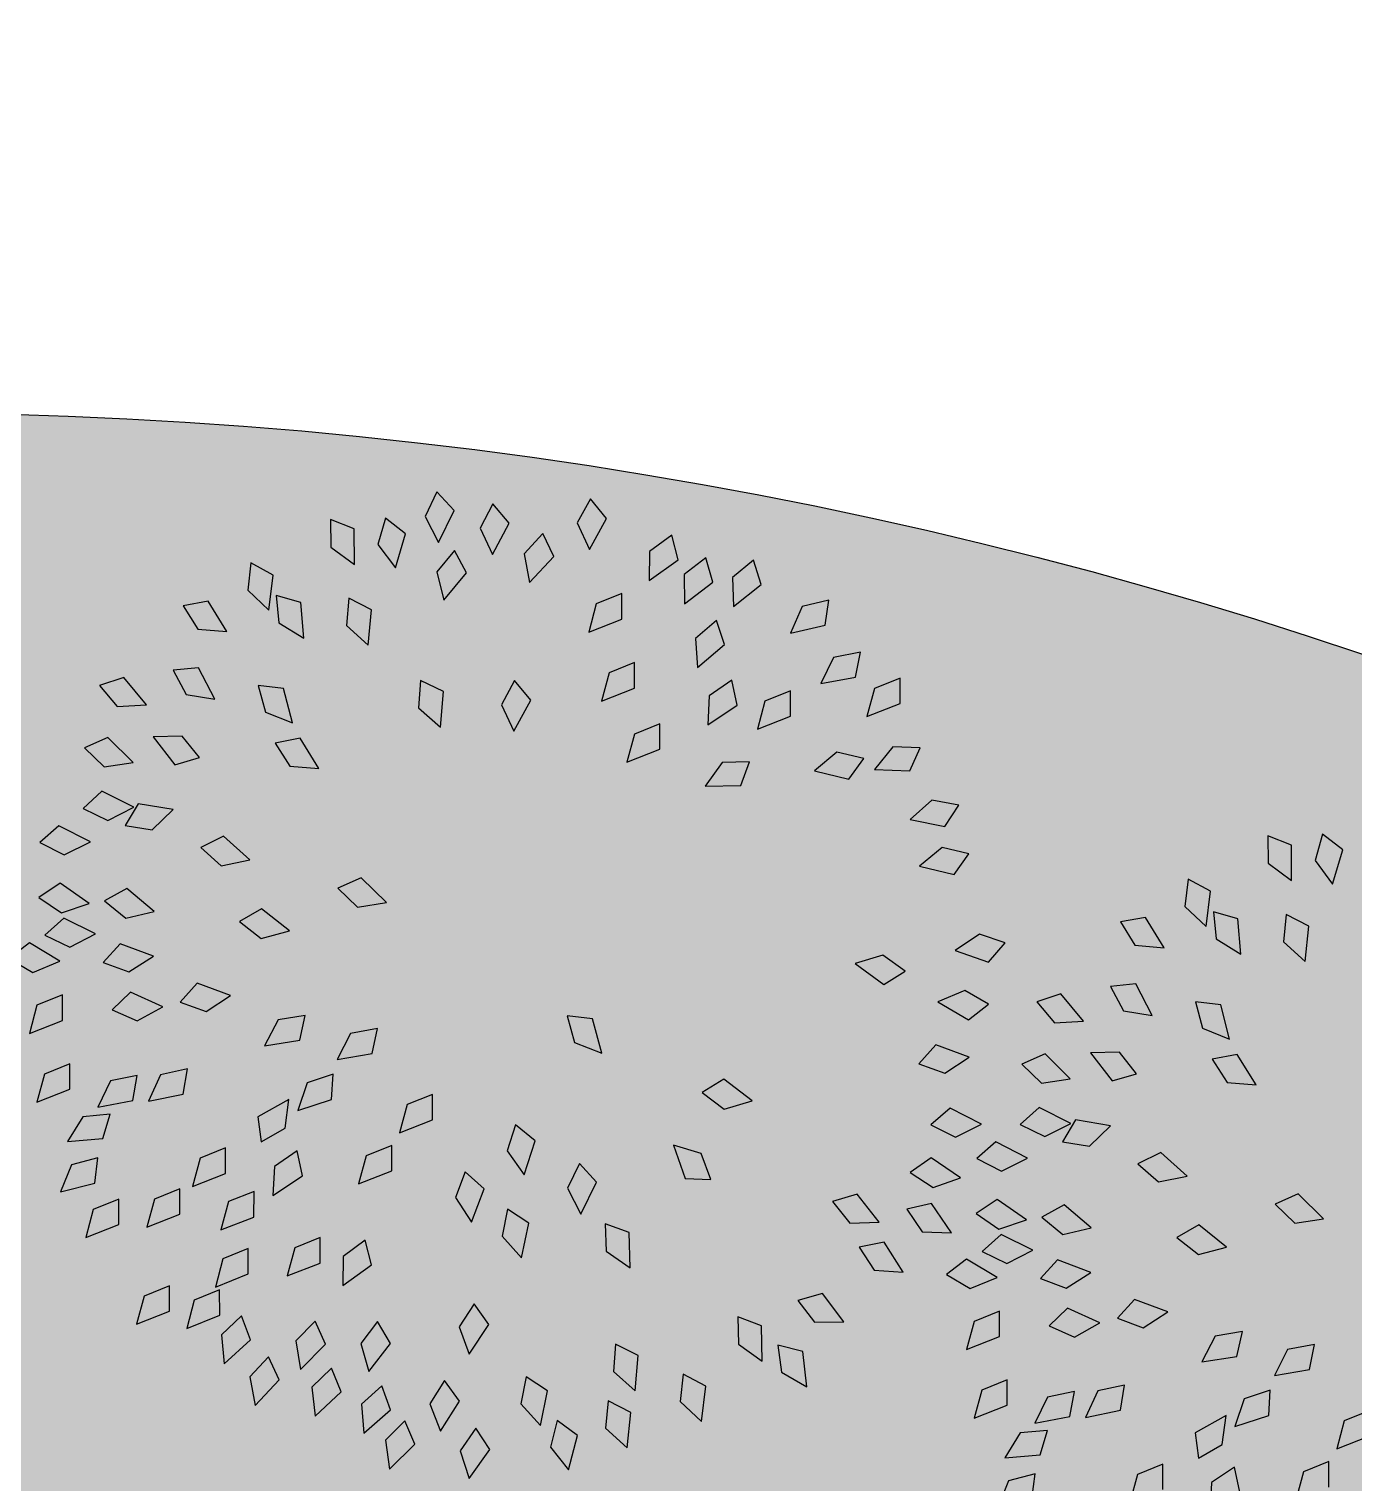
# Model space of a CAD drawing. Header units: millimetres. Extents: x 1351 to 1635, y 1399 to 1500.
# Drawn here: x 1579.207 to 1580.362, y 1476.425 to 1477.693 of the extents above; entities that cross this region are included whole.
import ezdxf

# ---------------------------------------------------------------- set-up
doc = ezdxf.new("R2010")
doc.units = ezdxf.units.MM
doc.layers.get('0').update_dxf_attribs({"color": 181})
doc.layers.add('margen', color=250, linetype='Continuous')

msp = doc.modelspace()

# ---------------------------------------------------------------- hatches: boundary and pattern name
at = {"true_color": 0x2776bb}
h = msp.add_hatch(color=152, dxfattribs=at)
h.dxf.hatch_style = 1
h.paths.add_polyline_path([(1557.6842, 1489.9553), (1615.6587, 1489.7451), (1615.8802, 1457.3756), (1557.4987, 1457.0017)])
h.paths.add_polyline_path([(1557.9493, 1489.9451), (1615.8573, 1489.9451), (1616.0815, 1457.1761), (1557.5866, 1457.0229)])
at = {"true_color": 0x5e67af}
h = msp.add_hatch(color=165, dxfattribs=at)
h.dxf.hatch_style = 1
edge = h.paths.add_edge_path(flags=17)
edge.add_arc((1579.086, 1473.3584), 3, 0, 360)
edge = h.paths.add_edge_path()
edge.add_arc((1579.086, 1473.3584), 4, 0, 360)

# ---------------------------------------------------------------- linework, layer by layer
at = {"color": 221}
for p, q in [((1579.5623, 1477.2896), (1579.552, 1477.268)), ((1579.5774, 1477.2732), (1579.5623, 1477.2896)), ((1579.6962, 1477.2834), (1579.6848, 1477.2623)), ((1579.7104, 1477.2663), (1579.6962, 1477.2834)), ((1579.5175, 1477.2665), (1579.5108, 1477.2435)), ((1579.535, 1477.2528), (1579.5175, 1477.2665)), ((1579.552, 1477.268), (1579.5637, 1477.2454)), ((1579.5637, 1477.2454), (1579.5774, 1477.2732)), ((1579.6112, 1477.2789), (1579.6, 1477.2577)), ((1579.6255, 1477.262), (1579.6112, 1477.2789)), ((1579.4903, 1477.2572), (1579.4696, 1477.2653)), ((1579.4696, 1477.2653), (1579.4699, 1477.2413)), ((1579.4904, 1477.2262), (1579.4903, 1477.2572)), ((1579.6, 1477.2577), (1579.6108, 1477.2347)), ((1579.6108, 1477.2347), (1579.6255, 1477.262)), ((1579.6848, 1477.2623), (1579.6954, 1477.2392)), ((1579.6954, 1477.2392), (1579.7104, 1477.2663)), ((1579.4699, 1477.2413), (1579.4904, 1477.2262)), ((1579.5108, 1477.2435), (1579.5261, 1477.2231)), ((1579.5261, 1477.2231), (1579.535, 1477.2528)), ((1579.6547, 1477.2532), (1579.6385, 1477.2355)), ((1579.6643, 1477.2332), (1579.6547, 1477.2532)), ((1579.7672, 1477.2517), (1579.7479, 1477.2375)), ((1579.7727, 1477.2301), (1579.7672, 1477.2517)), ((1579.5776, 1477.2383), (1579.5624, 1477.2197)), ((1579.5883, 1477.2188), (1579.5776, 1477.2383)), ((1579.6385, 1477.2355), (1579.6432, 1477.2105)), ((1579.6432, 1477.2105), (1579.6643, 1477.2332)), ((1579.7479, 1477.2375), (1579.7475, 1477.2121)), ((1579.7475, 1477.2121), (1579.7727, 1477.2301)), ((1579.7969, 1477.232), (1579.7779, 1477.2173)), ((1579.8029, 1477.2106), (1579.7969, 1477.232)), ((1579.8386, 1477.2299), (1579.8201, 1477.2148)), ((1579.8452, 1477.2087), (1579.8386, 1477.2299)), ((1579.4, 1477.2274), (1579.3974, 1477.2036)), ((1579.4196, 1477.2169), (1579.4, 1477.2274)), ((1579.4159, 1477.1862), (1579.4196, 1477.2169)), ((1579.5624, 1477.2197), (1579.5685, 1477.195)), ((1579.5685, 1477.195), (1579.5883, 1477.2188)), ((1579.7779, 1477.2173), (1579.7782, 1477.1919)), ((1579.3974, 1477.2036), (1579.4159, 1477.1862)), ((1579.7782, 1477.1919), (1579.8029, 1477.2106)), ((1579.8201, 1477.2148), (1579.821, 1477.1894)), ((1579.821, 1477.1894), (1579.8452, 1477.2087)), ((1579.3629, 1477.194), (1579.341, 1477.1901)), ((1579.3791, 1477.1676), (1579.3629, 1477.194)), ((1579.4436, 1477.1928), (1579.4223, 1477.1991)), ((1579.4223, 1477.1991), (1579.4245, 1477.1752)), ((1579.4462, 1477.1619), (1579.4436, 1477.1928)), ((1579.4856, 1477.1966), (1579.4834, 1477.1728)), ((1579.5053, 1477.1865), (1579.4856, 1477.1966)), ((1579.7014, 1477.1917), (1579.6948, 1477.1671)), ((1579.7236, 1477.2007), (1579.7014, 1477.1917)), ((1579.7236, 1477.1784), (1579.7236, 1477.2007)), ((1579.9042, 1477.1951), (1579.881, 1477.1895)), ((1579.901, 1477.1732), (1579.9042, 1477.1951)), ((1579.341, 1477.1901), (1579.3538, 1477.1698)), ((1579.5023, 1477.1557), (1579.5053, 1477.1865)), ((1579.6948, 1477.1671), (1579.7236, 1477.1784)), ((1579.881, 1477.1895), (1579.8708, 1477.1663)), ((1579.3538, 1477.1698), (1579.3791, 1477.1676)), ((1579.4245, 1477.1752), (1579.4462, 1477.1619)), ((1579.4834, 1477.1728), (1579.5023, 1477.1557)), ((1579.8061, 1477.1773), (1579.788, 1477.1616)), ((1579.8133, 1477.1563), (1579.8061, 1477.1773)), ((1579.8708, 1477.1663), (1579.901, 1477.1732)), ((1579.788, 1477.1616), (1579.7897, 1477.1362)), ((1579.7897, 1477.1362), (1579.8133, 1477.1563)), ((1579.7347, 1477.1405), (1579.7125, 1477.1315)), ((1579.7347, 1477.1182), (1579.7347, 1477.1405)), ((1579.9083, 1477.145), (1579.8971, 1477.1222)), ((1579.9319, 1477.1495), (1579.9083, 1477.145)), ((1579.9276, 1477.1277), (1579.9319, 1477.1495)), ((1579.2892, 1477.1275), (1579.2681, 1477.1206)), ((1579.309, 1477.1036), (1579.2892, 1477.1275)), ((1579.3545, 1477.1361), (1579.3324, 1477.1338)), ((1579.3324, 1477.1338), (1579.3437, 1477.1127)), ((1579.3688, 1477.1087), (1579.3545, 1477.1361)), ((1579.7125, 1477.1315), (1579.7059, 1477.1069)), ((1579.8971, 1477.1222), (1579.9276, 1477.1277)), ((1579.2681, 1477.1206), (1579.2836, 1477.1023)), ((1579.4285, 1477.1179), (1579.4065, 1477.1205)), ((1579.4065, 1477.1205), (1579.4128, 1477.0974)), ((1579.4363, 1477.0879), (1579.4285, 1477.1179)), ((1579.5481, 1477.1249), (1579.5464, 1477.101)), ((1579.568, 1477.1152), (1579.5481, 1477.1249)), ((1579.5656, 1477.0843), (1579.568, 1477.1152)), ((1579.63, 1477.125), (1579.6187, 1477.1038)), ((1579.6442, 1477.1079), (1579.63, 1477.125)), ((1579.7059, 1477.1069), (1579.7347, 1477.1182)), ((1579.8195, 1477.1252), (1579.7998, 1477.1116)), ((1579.8243, 1477.1035), (1579.8195, 1477.1252)), ((1579.8707, 1477.1159), (1579.8485, 1477.1069)), ((1579.8707, 1477.0937), (1579.8707, 1477.1159)), ((1579.9441, 1477.118), (1579.9375, 1477.0935)), ((1579.9664, 1477.127), (1579.9441, 1477.118)), ((1579.9664, 1477.1048), (1579.9664, 1477.127)), ((1579.2836, 1477.1023), (1579.309, 1477.1036)), ((1579.3437, 1477.1127), (1579.3688, 1477.1087)), ((1579.6187, 1477.1038), (1579.6294, 1477.0808)), ((1579.6294, 1477.0808), (1579.6442, 1477.1079)), ((1579.7998, 1477.1116), (1579.7987, 1477.0862)), ((1579.7987, 1477.0862), (1579.8243, 1477.1035)), ((1579.8485, 1477.1069), (1579.8419, 1477.0824)), ((1579.9375, 1477.0935), (1579.9664, 1477.1048)), ((1579.4128, 1477.0974), (1579.4363, 1477.0879)), ((1579.5464, 1477.101), (1579.5656, 1477.0843)), ((1579.8419, 1477.0824), (1579.8707, 1477.0937)), ((1579.3403, 1477.0765), (1579.3149, 1477.0758)), ((1579.3552, 1477.0578), (1579.3403, 1477.0765)), ((1579.7347, 1477.0781), (1579.7281, 1477.0536)), ((1579.7569, 1477.0871), (1579.7347, 1477.0781)), ((1579.7569, 1477.0649), (1579.7569, 1477.0871)), ((1579.2754, 1477.0752), (1579.255, 1477.0662)), ((1579.255, 1477.0662), (1579.2722, 1477.0495)), ((1579.2974, 1477.0534), (1579.2754, 1477.0752)), ((1579.3149, 1477.0758), (1579.3339, 1477.0514)), ((1579.443, 1477.0745), (1579.4212, 1477.0704)), ((1579.4212, 1477.0704), (1579.4341, 1477.0502)), ((1579.4595, 1477.0482), (1579.443, 1477.0745)), ((1579.7281, 1477.0536), (1579.7569, 1477.0649)), ((1579.96, 1477.0671), (1579.944, 1477.0474)), ((1579.984, 1477.0663), (1579.96, 1477.0671)), ((1579.9749, 1477.046), (1579.984, 1477.0663)), ((1579.2722, 1477.0495), (1579.2974, 1477.0534)), ((1579.3339, 1477.0514), (1579.3552, 1477.0578)), ((1579.8112, 1477.0535), (1579.7964, 1477.0328)), ((1579.8351, 1477.0541), (1579.8112, 1477.0535)), ((1579.8274, 1477.0333), (1579.8351, 1477.0541)), ((1579.9113, 1477.0625), (1579.8918, 1477.0462)), ((1579.9346, 1477.057), (1579.9113, 1477.0625)), ((1579.9218, 1477.0388), (1579.9346, 1477.057)), ((1579.4341, 1477.0502), (1579.4595, 1477.0482)), ((1579.8918, 1477.0462), (1579.9218, 1477.0388)), ((1579.944, 1477.0474), (1579.9749, 1477.046)), ((1579.2702, 1477.0283), (1579.2537, 1477.0134)), ((1579.2979, 1477.0144), (1579.2702, 1477.0283)), ((1579.7964, 1477.0328), (1579.8274, 1477.0333)), ((1579.2537, 1477.0134), (1579.2752, 1477.0029)), ((1579.2752, 1477.0029), (1579.2979, 1477.0144)), ((1579.3019, 1477.0174), (1579.2904, 1476.9984)), ((1579.3324, 1477.0123), (1579.3019, 1477.0174)), ((1579.994, 1477.0206), (1579.9751, 1477.0036)), ((1580.0175, 1477.0161), (1579.994, 1477.0206)), ((1580.0054, 1476.9975), (1580.0175, 1477.0161)), ((1579.3141, 1476.9946), (1579.3324, 1477.0123)), ((1579.9751, 1477.0036), (1580.0054, 1476.9975)), ((1579.2325, 1476.9983), (1579.2159, 1476.9836)), ((1579.2601, 1476.9841), (1579.2325, 1476.9983)), ((1579.2904, 1476.9984), (1579.3141, 1476.9946)), ((1579.3762, 1476.9892), (1579.3564, 1476.9793)), ((1579.3992, 1476.9684), (1579.3762, 1476.9892)), ((1580.3078, 1476.9814), (1580.2871, 1476.9895)), ((1580.2871, 1476.9895), (1580.2874, 1476.9656)), ((1580.3349, 1476.9908), (1580.3283, 1476.9678)), ((1580.3524, 1476.9771), (1580.3349, 1476.9908)), ((1579.2159, 1476.9836), (1579.2373, 1476.9729)), ((1579.2373, 1476.9729), (1579.2601, 1476.9841)), ((1579.3564, 1476.9793), (1579.3743, 1476.9634)), ((1580.003, 1476.9793), (1579.9834, 1476.9631)), ((1580.0263, 1476.9738), (1580.003, 1476.9793)), ((1580.3078, 1476.9505), (1580.3078, 1476.9814)), ((1580.3435, 1476.9474), (1580.3524, 1476.9771)), ((1579.3743, 1476.9634), (1579.3992, 1476.9684)), ((1579.9834, 1476.9631), (1580.0135, 1476.9556)), ((1580.0135, 1476.9556), (1580.0263, 1476.9738)), ((1580.2874, 1476.9656), (1580.3078, 1476.9505)), ((1580.3283, 1476.9678), (1580.3435, 1476.9474)), ((1579.4962, 1476.9529), (1579.4759, 1476.9438)), ((1579.5183, 1476.9312), (1579.4962, 1476.9529)), ((1580.2175, 1476.9517), (1580.2148, 1476.9279)), ((1580.237, 1476.9412), (1580.2175, 1476.9517)), ((1579.2337, 1476.9481), (1579.2152, 1476.9358)), ((1579.2591, 1476.9303), (1579.2337, 1476.9481)), ((1579.2919, 1476.9434), (1579.2724, 1476.9327)), ((1579.3157, 1476.9235), (1579.2919, 1476.9434)), ((1579.4759, 1476.9438), (1579.4932, 1476.9272)), ((1580.2333, 1476.9104), (1580.237, 1476.9412)), ((1579.2152, 1476.9358), (1579.2349, 1476.9222)), ((1579.2349, 1476.9222), (1579.2591, 1476.9303)), ((1579.2724, 1476.9327), (1579.2909, 1476.9175)), ((1579.4095, 1476.9259), (1579.3903, 1476.9148)), ((1579.4337, 1476.9066), (1579.4095, 1476.9259)), ((1579.4932, 1476.9272), (1579.5183, 1476.9312)), ((1580.2148, 1476.9279), (1580.2333, 1476.9104)), ((1579.237, 1476.9177), (1579.2205, 1476.9028)), ((1579.2647, 1476.9039), (1579.237, 1476.9177)), ((1579.2909, 1476.9175), (1579.3157, 1476.9235)), ((1579.3903, 1476.9148), (1579.4091, 1476.9)), ((1580.1804, 1476.9183), (1580.1585, 1476.9144)), ((1580.1585, 1476.9144), (1580.1712, 1476.8941)), ((1580.1966, 1476.8919), (1580.1804, 1476.9183)), ((1580.261, 1476.917), (1580.2397, 1476.9233)), ((1580.2397, 1476.9233), (1580.242, 1476.8995)), ((1580.2637, 1476.8862), (1580.261, 1476.917)), ((1580.303, 1476.9209), (1580.3009, 1476.897)), ((1580.3228, 1476.9107), (1580.303, 1476.9209)), ((1579.2205, 1476.9028), (1579.2421, 1476.8923)), ((1579.2421, 1476.8923), (1579.2647, 1476.9039)), ((1579.4091, 1476.9), (1579.4337, 1476.9066)), ((1580.0355, 1476.9037), (1580.0144, 1476.8895)), ((1580.0581, 1476.896), (1580.0355, 1476.9037)), ((1580.242, 1476.8995), (1580.2637, 1476.8862)), ((1580.3197, 1476.8799), (1580.3228, 1476.9107)), ((1579.207, 1476.8961), (1579.1893, 1476.8826)), ((1579.2335, 1476.8801), (1579.207, 1476.8961)), ((1579.2862, 1476.8954), (1579.2713, 1476.879)), ((1579.3151, 1476.8844), (1579.2862, 1476.8954)), ((1580.0144, 1476.8895), (1580.0436, 1476.8792)), ((1580.0436, 1476.8792), (1580.0581, 1476.896)), ((1580.1712, 1476.8941), (1580.1966, 1476.8919)), ((1580.3009, 1476.897), (1580.3197, 1476.8799)), ((1579.1893, 1476.8826), (1579.21, 1476.8704)), ((1579.21, 1476.8704), (1579.2335, 1476.8801)), ((1579.2713, 1476.879), (1579.2937, 1476.8707)), ((1579.2937, 1476.8707), (1579.3151, 1476.8844)), ((1579.9514, 1476.8855), (1579.9271, 1476.878)), ((1579.9271, 1476.878), (1579.9521, 1476.8597)), ((1579.9709, 1476.8715), (1579.9514, 1476.8855)), ((1579.3533, 1476.861), (1579.3385, 1476.8445)), ((1579.3823, 1476.8501), (1579.3533, 1476.861)), ((1579.9521, 1476.8597), (1579.9709, 1476.8715)), ((1579.2357, 1476.8507), (1579.2135, 1476.8418)), ((1579.2357, 1476.8285), (1579.2357, 1476.8507)), ((1579.2951, 1476.8532), (1579.2791, 1476.8378)), ((1579.3232, 1476.8403), (1579.2951, 1476.8532)), ((1579.361, 1476.8363), (1579.3823, 1476.8501)), ((1580.0227, 1476.8546), (1579.9993, 1476.8448)), ((1580.0435, 1476.8426), (1580.0227, 1476.8546)), ((1580.1067, 1476.8517), (1580.0856, 1476.8448)), ((1580.1264, 1476.8278), (1580.1067, 1476.8517)), ((1580.172, 1476.8604), (1580.1499, 1476.8581)), ((1580.1499, 1476.8581), (1580.1611, 1476.8369)), ((1580.1862, 1476.8329), (1580.172, 1476.8604)), ((1579.2135, 1476.8418), (1579.2069, 1476.8172)), ((1579.2791, 1476.8378), (1579.3009, 1476.828)), ((1579.3009, 1476.828), (1579.3232, 1476.8403)), ((1579.3385, 1476.8445), (1579.361, 1476.8363)), ((1579.9993, 1476.8448), (1580.0259, 1476.829)), ((1580.0259, 1476.829), (1580.0435, 1476.8426)), ((1580.0856, 1476.8448), (1580.101, 1476.8265)), ((1580.1611, 1476.8369), (1580.1862, 1476.8329)), ((1580.246, 1476.8422), (1580.2239, 1476.8448)), ((1580.2239, 1476.8448), (1580.2302, 1476.8217)), ((1580.2538, 1476.8122), (1580.246, 1476.8422)), ((1579.2069, 1476.8172), (1579.2357, 1476.8285)), ((1579.4238, 1476.829), (1579.4121, 1476.8064)), ((1579.4474, 1476.8329), (1579.4238, 1476.829)), ((1579.4427, 1476.8112), (1579.4474, 1476.8329)), ((1579.6982, 1476.8299), (1579.6761, 1476.8324)), ((1579.6761, 1476.8324), (1579.6825, 1476.8093)), ((1579.7061, 1476.7999), (1579.6982, 1476.8299)), ((1580.101, 1476.8265), (1580.1264, 1476.8278)), ((1579.4121, 1476.8064), (1579.4427, 1476.8112)), ((1579.4869, 1476.8172), (1579.4754, 1476.7945)), ((1579.5104, 1476.8214), (1579.4869, 1476.8172)), ((1579.5059, 1476.7997), (1579.5104, 1476.8214)), ((1580.2302, 1476.8217), (1580.2538, 1476.8122)), ((1579.4754, 1476.7945), (1579.5059, 1476.7997)), ((1579.6825, 1476.8093), (1579.7061, 1476.7999)), ((1579.9975, 1476.8072), (1579.9828, 1476.7906)), ((1580.0266, 1476.7965), (1579.9975, 1476.8072)), ((1580.0928, 1476.7994), (1580.0725, 1476.7904)), ((1580.1148, 1476.7776), (1580.0928, 1476.7994)), ((1580.1577, 1476.8008), (1580.1323, 1476.8001)), ((1580.1323, 1476.8001), (1580.1514, 1476.7757)), ((1580.1727, 1476.782), (1580.1577, 1476.8008)), ((1580.2605, 1476.7987), (1580.2387, 1476.7946)), ((1580.2769, 1476.7724), (1580.2605, 1476.7987)), ((1579.2423, 1476.7907), (1579.2201, 1476.7817)), ((1579.2423, 1476.7685), (1579.2423, 1476.7907)), ((1579.3447, 1476.7861), (1579.3213, 1476.781)), ((1579.341, 1476.7642), (1579.3447, 1476.7861)), ((1579.9828, 1476.7906), (1580.0054, 1476.7826)), ((1580.0054, 1476.7826), (1580.0266, 1476.7965)), ((1580.0725, 1476.7904), (1580.0897, 1476.7737)), ((1580.2387, 1476.7946), (1580.2516, 1476.7744)), ((1579.2201, 1476.7817), (1579.2135, 1476.7572)), ((1579.2776, 1476.7758), (1579.2666, 1476.7528)), ((1579.301, 1476.7805), (1579.2776, 1476.7758)), ((1579.297, 1476.7587), (1579.301, 1476.7805)), ((1579.3213, 1476.781), (1579.3107, 1476.7579)), ((1579.4491, 1476.7741), (1579.441, 1476.75)), ((1579.4718, 1476.7817), (1579.4491, 1476.7741)), ((1579.4704, 1476.7595), (1579.4718, 1476.7817)), ((1579.8127, 1476.7771), (1579.7937, 1476.7655)), ((1579.8373, 1476.7583), (1579.8127, 1476.7771)), ((1580.0897, 1476.7737), (1580.1148, 1476.7776)), ((1580.1514, 1476.7757), (1580.1727, 1476.782)), ((1580.2516, 1476.7744), (1580.2769, 1476.7724)), ((1579.2135, 1476.7572), (1579.2423, 1476.7685)), ((1579.3107, 1476.7579), (1579.341, 1476.7642)), ((1579.4332, 1476.7596), (1579.4062, 1476.7445)), ((1579.43, 1476.7344), (1579.4332, 1476.7596)), ((1579.441, 1476.75), (1579.4704, 1476.7595)), ((1579.5586, 1476.764), (1579.5363, 1476.7551)), ((1579.5586, 1476.7418), (1579.5586, 1476.764)), ((1579.7937, 1476.7655), (1579.8129, 1476.7512)), ((1579.2774, 1476.7467), (1579.2536, 1476.7445)), ((1579.2666, 1476.7528), (1579.297, 1476.7587)), ((1579.271, 1476.7254), (1579.2774, 1476.7467)), ((1579.5363, 1476.7551), (1579.5297, 1476.7305)), ((1579.8129, 1476.7512), (1579.8373, 1476.7583)), ((1580.0099, 1476.752), (1579.9932, 1476.7373)), ((1580.0375, 1476.738), (1580.0099, 1476.752)), ((1580.0876, 1476.7525), (1580.0711, 1476.7377)), ((1580.1153, 1476.7386), (1580.0876, 1476.7525)), ((1579.2536, 1476.7445), (1579.2402, 1476.7229)), ((1579.4062, 1476.7445), (1579.4092, 1476.7225)), ((1579.4092, 1476.7225), (1579.43, 1476.7344)), ((1579.5297, 1476.7305), (1579.5586, 1476.7418)), ((1579.6308, 1476.7374), (1579.6237, 1476.7146)), ((1579.648, 1476.7234), (1579.6308, 1476.7374)), ((1579.9932, 1476.7373), (1580.0147, 1476.7266)), ((1580.0147, 1476.7266), (1580.0375, 1476.738)), ((1580.0711, 1476.7377), (1580.0926, 1476.7271)), ((1580.0926, 1476.7271), (1580.1153, 1476.7386)), ((1580.1193, 1476.7417), (1580.1079, 1476.7226)), ((1580.1499, 1476.7365), (1580.1193, 1476.7417)), ((1580.1316, 1476.7189), (1580.1499, 1476.7365)), ((1579.2402, 1476.7229), (1579.271, 1476.7254)), ((1579.6385, 1476.6939), (1579.648, 1476.7234)), ((1580.05, 1476.7226), (1580.0333, 1476.7079)), ((1580.0775, 1476.7084), (1580.05, 1476.7226)), ((1580.1079, 1476.7226), (1580.1316, 1476.7189)), ((1579.2667, 1476.7087), (1579.2435, 1476.7025)), ((1579.2639, 1476.6866), (1579.2667, 1476.7087)), ((1579.3781, 1476.7173), (1579.3559, 1476.7083)), ((1579.3781, 1476.695), (1579.3781, 1476.7173)), ((1579.4405, 1476.7146), (1579.4207, 1476.7012)), ((1579.4451, 1476.6929), (1579.4405, 1476.7146)), ((1579.5007, 1476.7104), (1579.4941, 1476.6859)), ((1579.5229, 1476.7194), (1579.5007, 1476.7104)), ((1579.5229, 1476.6972), (1579.5229, 1476.7194)), ((1579.6237, 1476.7146), (1579.6385, 1476.6939)), ((1579.7687, 1476.7198), (1579.779, 1476.6906)), ((1579.793, 1476.7123), (1579.7687, 1476.7198)), ((1579.8012, 1476.6898), (1579.793, 1476.7123)), ((1580.1937, 1476.7134), (1580.1738, 1476.7035)), ((1580.2167, 1476.6927), (1580.1937, 1476.7134)), ((1579.2435, 1476.7025), (1579.2339, 1476.679)), ((1579.3559, 1476.7083), (1579.3493, 1476.6837)), ((1579.4207, 1476.7012), (1579.4193, 1476.6758)), ((1579.4941, 1476.6859), (1579.5229, 1476.6972)), ((1579.587, 1476.6965), (1579.5787, 1476.674)), ((1579.6035, 1476.6816), (1579.587, 1476.6965)), ((1579.6868, 1476.7038), (1579.6763, 1476.6822)), ((1579.7017, 1476.6873), (1579.6868, 1476.7038)), ((1579.9936, 1476.7085), (1579.9752, 1476.6959)), ((1580.0192, 1476.6911), (1579.9936, 1476.7085)), ((1580.0333, 1476.7079), (1580.0547, 1476.6971)), ((1580.0547, 1476.6971), (1580.0775, 1476.7084)), ((1580.1738, 1476.7035), (1580.1918, 1476.6876)), ((1579.2339, 1476.679), (1579.2639, 1476.6866)), ((1579.3493, 1476.6837), (1579.3781, 1476.695)), ((1579.4193, 1476.6758), (1579.4451, 1476.6929)), ((1579.6879, 1476.6596), (1579.7017, 1476.6873)), ((1579.779, 1476.6906), (1579.8012, 1476.6898)), ((1579.9752, 1476.6959), (1579.9952, 1476.6827)), ((1579.9952, 1476.6827), (1580.0192, 1476.6911)), ((1580.1918, 1476.6876), (1580.2167, 1476.6927)), ((1579.2848, 1476.6726), (1579.2626, 1476.6637)), ((1579.2848, 1476.6504), (1579.2848, 1476.6726)), ((1579.316, 1476.6726), (1579.3094, 1476.6481)), ((1579.3382, 1476.6816), (1579.316, 1476.6726)), ((1579.3382, 1476.6594), (1579.3382, 1476.6816)), ((1579.403, 1476.6792), (1579.3807, 1476.6704)), ((1579.4028, 1476.657), (1579.403, 1476.6792)), ((1579.5787, 1476.674), (1579.5924, 1476.6526)), ((1579.5924, 1476.6526), (1579.6035, 1476.6816)), ((1579.6763, 1476.6822), (1579.6879, 1476.6596)), ((1579.9288, 1476.6768), (1579.9075, 1476.6704)), ((1579.948, 1476.6525), (1579.9288, 1476.6768)), ((1580.0511, 1476.6723), (1580.0326, 1476.66)), ((1580.0765, 1476.6545), (1580.0511, 1476.6723)), ((1580.3136, 1476.6771), (1580.2934, 1476.6681)), ((1580.3358, 1476.6555), (1580.3136, 1476.6771)), ((1579.2626, 1476.6637), (1579.256, 1476.6391)), ((1579.3094, 1476.6481), (1579.3382, 1476.6594)), ((1579.3807, 1476.6704), (1579.3739, 1476.6459)), ((1579.6238, 1476.6639), (1579.6192, 1476.6404)), ((1579.6424, 1476.6517), (1579.6238, 1476.6639)), ((1579.9075, 1476.6704), (1579.9226, 1476.6517)), ((1579.9938, 1476.6688), (1579.9721, 1476.6639)), ((1579.9721, 1476.6639), (1579.9857, 1476.6442)), ((1580.0112, 1476.6432), (1579.9938, 1476.6688)), ((1580.0326, 1476.66), (1580.0524, 1476.6465)), ((1580.1094, 1476.6676), (1580.0899, 1476.657)), ((1580.1331, 1476.6477), (1580.1094, 1476.6676)), ((1580.2934, 1476.6681), (1580.3107, 1476.6515)), ((1579.256, 1476.6391), (1579.2848, 1476.6504)), ((1579.3739, 1476.6459), (1579.4028, 1476.657)), ((1579.6361, 1476.6214), (1579.6424, 1476.6517)), ((1579.73, 1476.6436), (1579.7091, 1476.6512)), ((1579.7091, 1476.6512), (1579.71, 1476.6272)), ((1579.9226, 1476.6517), (1579.948, 1476.6525)), ((1580.0524, 1476.6465), (1580.0765, 1476.6545)), ((1580.0899, 1476.657), (1580.1084, 1476.6418)), ((1580.1084, 1476.6418), (1580.1331, 1476.6477)), ((1580.227, 1476.6502), (1580.2077, 1476.6391)), ((1580.2512, 1476.6308), (1580.227, 1476.6502)), ((1580.3107, 1476.6515), (1580.3358, 1476.6555)), ((1579.4605, 1476.6391), (1579.4383, 1476.6302)), ((1579.4605, 1476.6169), (1579.4605, 1476.6391)), ((1579.4998, 1476.6368), (1579.4805, 1476.6226)), ((1579.5054, 1476.6153), (1579.4998, 1476.6368)), ((1579.6192, 1476.6404), (1579.6361, 1476.6214)), ((1579.7309, 1476.6127), (1579.73, 1476.6436)), ((1579.9524, 1476.635), (1579.9306, 1476.6307)), ((1579.9691, 1476.609), (1579.9524, 1476.635)), ((1579.9857, 1476.6442), (1580.0112, 1476.6432)), ((1580.0544, 1476.6419), (1580.038, 1476.627)), ((1580.0822, 1476.6281), (1580.0544, 1476.6419)), ((1580.2077, 1476.6391), (1580.2266, 1476.6243)), ((1579.3755, 1476.6204), (1579.3691, 1476.5958)), ((1579.3976, 1476.6296), (1579.3755, 1476.6204)), ((1579.3978, 1476.6074), (1579.3976, 1476.6296)), ((1579.4383, 1476.6302), (1579.4317, 1476.6056)), ((1579.4805, 1476.6226), (1579.4802, 1476.5972)), ((1579.71, 1476.6272), (1579.7309, 1476.6127)), ((1579.9306, 1476.6307), (1579.9437, 1476.6107)), ((1580.0244, 1476.6203), (1580.0068, 1476.6068)), ((1580.0509, 1476.6043), (1580.0244, 1476.6203)), ((1580.038, 1476.627), (1580.0595, 1476.6166)), ((1580.0595, 1476.6166), (1580.0822, 1476.6281)), ((1580.2266, 1476.6243), (1580.2512, 1476.6308)), ((1579.3691, 1476.5958), (1579.3978, 1476.6074)), ((1579.4317, 1476.6056), (1579.4605, 1476.6169)), ((1579.4802, 1476.5972), (1579.5054, 1476.6153)), ((1579.9437, 1476.6107), (1579.9691, 1476.609)), ((1580.1037, 1476.6197), (1580.0887, 1476.6033)), ((1580.1326, 1476.6087), (1580.1037, 1476.6197)), ((1580.1112, 1476.5949), (1580.1326, 1476.6087)), ((1579.3292, 1476.597), (1579.307, 1476.5881)), ((1579.3292, 1476.5748), (1579.3292, 1476.597)), ((1580.0068, 1476.6068), (1580.0274, 1476.5947)), ((1580.0274, 1476.5947), (1580.0509, 1476.6043)), ((1580.0887, 1476.6033), (1580.1112, 1476.5949)), ((1579.307, 1476.5881), (1579.3004, 1476.5635)), ((1579.3506, 1476.5845), (1579.3441, 1476.5599)), ((1579.3728, 1476.5936), (1579.3506, 1476.5845)), ((1579.3729, 1476.5714), (1579.3728, 1476.5936)), ((1579.8986, 1476.5902), (1579.8772, 1476.5843)), ((1579.8772, 1476.5843), (1579.8918, 1476.5653)), ((1579.9172, 1476.5655), (1579.8986, 1476.5902)), ((1580.1708, 1476.5852), (1580.1559, 1476.5687)), ((1580.1998, 1476.5743), (1580.1708, 1476.5852)), ((1579.3004, 1476.5635), (1579.3292, 1476.5748)), ((1579.3441, 1476.5599), (1579.3729, 1476.5714)), ((1579.3919, 1476.5707), (1579.3744, 1476.5544)), ((1579.3998, 1476.5499), (1579.3919, 1476.5707)), ((1579.5949, 1476.5813), (1579.5819, 1476.5612)), ((1579.6077, 1476.5632), (1579.5949, 1476.5813)), ((1579.8456, 1476.5622), (1579.8247, 1476.57)), ((1579.8247, 1476.57), (1579.8254, 1476.546)), ((1580.0532, 1476.575), (1580.031, 1476.566)), ((1580.0532, 1476.5528), (1580.0532, 1476.575)), ((1580.1125, 1476.5775), (1580.0965, 1476.5621)), ((1580.1407, 1476.5646), (1580.1125, 1476.5775)), ((1580.1784, 1476.5605), (1580.1998, 1476.5743)), ((1579.4561, 1476.5663), (1579.4394, 1476.5491)), ((1579.4651, 1476.546), (1579.4561, 1476.5663)), ((1579.5106, 1476.5658), (1579.4961, 1476.5467)), ((1579.522, 1476.5467), (1579.5106, 1476.5658)), ((1579.5819, 1476.5612), (1579.5906, 1476.5373)), ((1579.5906, 1476.5373), (1579.6077, 1476.5632)), ((1579.846, 1476.5312), (1579.8456, 1476.5622)), ((1579.8918, 1476.5653), (1579.9172, 1476.5655)), ((1580.031, 1476.566), (1580.0243, 1476.5415)), ((1580.0965, 1476.5621), (1580.1184, 1476.5523)), ((1580.1184, 1476.5523), (1580.1407, 1476.5646)), ((1580.1559, 1476.5687), (1580.1784, 1476.5605)), ((1580.2649, 1476.5572), (1580.2413, 1476.5532)), ((1580.2601, 1476.5355), (1580.2649, 1476.5572)), ((1579.3744, 1476.5544), (1579.3769, 1476.5291)), ((1579.3769, 1476.5291), (1579.3998, 1476.5499)), ((1579.4394, 1476.5491), (1579.4434, 1476.524)), ((1579.4434, 1476.524), (1579.4651, 1476.546)), ((1579.4961, 1476.5467), (1579.503, 1476.5222)), ((1579.503, 1476.5222), (1579.522, 1476.5467)), ((1579.7182, 1476.5461), (1579.7163, 1476.5222)), ((1579.738, 1476.5361), (1579.7182, 1476.5461)), ((1579.8254, 1476.546), (1579.846, 1476.5312)), ((1579.8814, 1476.5398), (1579.8598, 1476.5453)), ((1579.8598, 1476.5453), (1579.863, 1476.5216)), ((1580.0243, 1476.5415), (1580.0532, 1476.5528)), ((1580.2413, 1476.5532), (1580.2295, 1476.5307)), ((1580.3279, 1476.5457), (1580.3043, 1476.5414)), ((1580.3234, 1476.5239), (1580.3279, 1476.5457)), ((1579.4154, 1476.5352), (1579.3992, 1476.5175)), ((1579.4249, 1476.5151), (1579.4154, 1476.5352)), ((1579.7353, 1476.5053), (1579.738, 1476.5361)), ((1579.8851, 1476.509), (1579.8814, 1476.5398)), ((1580.2295, 1476.5307), (1580.2601, 1476.5355)), ((1580.3043, 1476.5414), (1580.2928, 1476.5187)), ((1579.4705, 1476.5251), (1579.4532, 1476.5085)), ((1579.4788, 1476.5045), (1579.4705, 1476.5251)), ((1579.7163, 1476.5222), (1579.7353, 1476.5053)), ((1579.7771, 1476.5199), (1579.7746, 1476.4961)), ((1579.7968, 1476.5095), (1579.7771, 1476.5199)), ((1579.863, 1476.5216), (1579.8851, 1476.509)), ((1580.2928, 1476.5187), (1580.3234, 1476.5239)), ((1579.3992, 1476.5175), (1579.4038, 1476.4925)), ((1579.4038, 1476.4925), (1579.4249, 1476.5151)), ((1579.4532, 1476.5085), (1579.4563, 1476.4833)), ((1579.5143, 1476.5098), (1579.4965, 1476.4938)), ((1579.5219, 1476.4889), (1579.5143, 1476.5098)), ((1579.5689, 1476.5144), (1579.5563, 1476.494)), ((1579.582, 1476.4965), (1579.5689, 1476.5144)), ((1579.6403, 1476.5177), (1579.6357, 1476.4942)), ((1579.6589, 1476.5055), (1579.6403, 1476.5177)), ((1579.7932, 1476.4787), (1579.7968, 1476.5095)), ((1580.0376, 1476.506), (1580.031, 1476.4815)), ((1580.0598, 1476.515), (1580.0376, 1476.506)), ((1580.0598, 1476.4928), (1580.0598, 1476.515)), ((1580.1622, 1476.5104), (1580.1388, 1476.5053)), ((1580.1585, 1476.4885), (1580.1622, 1476.5104)), ((1580.2892, 1476.506), (1580.2665, 1476.4984)), ((1580.2879, 1476.4838), (1580.2892, 1476.506)), ((1579.4563, 1476.4833), (1579.4788, 1476.5045)), ((1579.4965, 1476.4938), (1579.4986, 1476.4685)), ((1579.5563, 1476.494), (1579.5654, 1476.4703)), ((1579.5654, 1476.4703), (1579.582, 1476.4965)), ((1579.6357, 1476.4942), (1579.6526, 1476.4752)), ((1579.6526, 1476.4752), (1579.6589, 1476.5055)), ((1579.7116, 1476.4967), (1579.7094, 1476.4729)), ((1579.7314, 1476.4865), (1579.7116, 1476.4967)), ((1579.7746, 1476.4961), (1579.7932, 1476.4787)), ((1580.095, 1476.5), (1580.084, 1476.4771)), ((1580.1185, 1476.5048), (1580.095, 1476.5)), ((1580.1144, 1476.4829), (1580.1185, 1476.5048)), ((1580.1388, 1476.5053), (1580.1282, 1476.4822)), ((1580.2665, 1476.4984), (1580.2584, 1476.4743)), ((1579.4986, 1476.4685), (1579.5219, 1476.4889)), ((1579.7282, 1476.4557), (1579.7314, 1476.4865)), ((1580.031, 1476.4815), (1580.0598, 1476.4928)), ((1580.084, 1476.4771), (1580.1144, 1476.4829)), ((1580.1282, 1476.4822), (1580.1585, 1476.4885)), ((1580.2507, 1476.4839), (1580.2236, 1476.4688)), ((1580.2474, 1476.4586), (1580.2507, 1476.4839)), ((1580.2584, 1476.4743), (1580.2879, 1476.4838)), ((1580.376, 1476.4883), (1580.3538, 1476.4793)), ((1579.5343, 1476.4794), (1579.5175, 1476.4624)), ((1579.5431, 1476.459), (1579.5343, 1476.4794)), ((1579.5962, 1476.4728), (1579.5826, 1476.4531)), ((1579.6084, 1476.4543), (1579.5962, 1476.4728)), ((1579.6673, 1476.4796), (1579.6613, 1476.4564)), ((1579.6851, 1476.4664), (1579.6673, 1476.4796)), ((1579.7094, 1476.4729), (1579.7282, 1476.4557)), ((1580.071, 1476.4687), (1580.0576, 1476.4471)), ((1580.0949, 1476.4709), (1580.071, 1476.4687)), ((1580.0885, 1476.4497), (1580.0949, 1476.4709)), ((1580.2236, 1476.4688), (1580.2266, 1476.4467)), ((1580.3538, 1476.4793), (1580.3472, 1476.4548)), ((1579.5175, 1476.4624), (1579.5211, 1476.4372)), ((1579.5211, 1476.4372), (1579.5431, 1476.459)), ((1579.6613, 1476.4564), (1579.6771, 1476.4365)), ((1579.6771, 1476.4365), (1579.6851, 1476.4664)), ((1580.2266, 1476.4467), (1580.2474, 1476.4586)), ((1580.3472, 1476.4548), (1580.376, 1476.4661)), ((1579.5826, 1476.4531), (1579.5906, 1476.429)), ((1579.5906, 1476.429), (1579.6084, 1476.4543)), ((1580.0576, 1476.4471), (1580.0885, 1476.4497)), ((1580.3404, 1476.4437), (1580.3181, 1476.4347)), ((1580.3404, 1476.4214), (1580.3404, 1476.4437)), ((1580.0841, 1476.4329), (1580.061, 1476.4268)), ((1580.0814, 1476.4109), (1580.0841, 1476.4329)), ((1580.1734, 1476.4325), (1580.1668, 1476.408)), ((1580.1956, 1476.4415), (1580.1734, 1476.4325)), ((1580.1956, 1476.4193), (1580.1956, 1476.4415)), ((1580.258, 1476.4389), (1580.2381, 1476.4255)), ((1580.2626, 1476.4171), (1580.258, 1476.4389)), ((1580.3181, 1476.4347), (1580.3115, 1476.4101)), ((1580.061, 1476.4268), (1580.0514, 1476.4032)), ((1580.2381, 1476.4255), (1580.2367, 1476.4001))]:
    msp.add_line(p, q, dxfattribs=at)
at = {"layer": 'margen'}
msp.add_circle((1579.086, 1473.3584), 4, dxfattribs=at)

doc.saveas('drawing.dxf')
